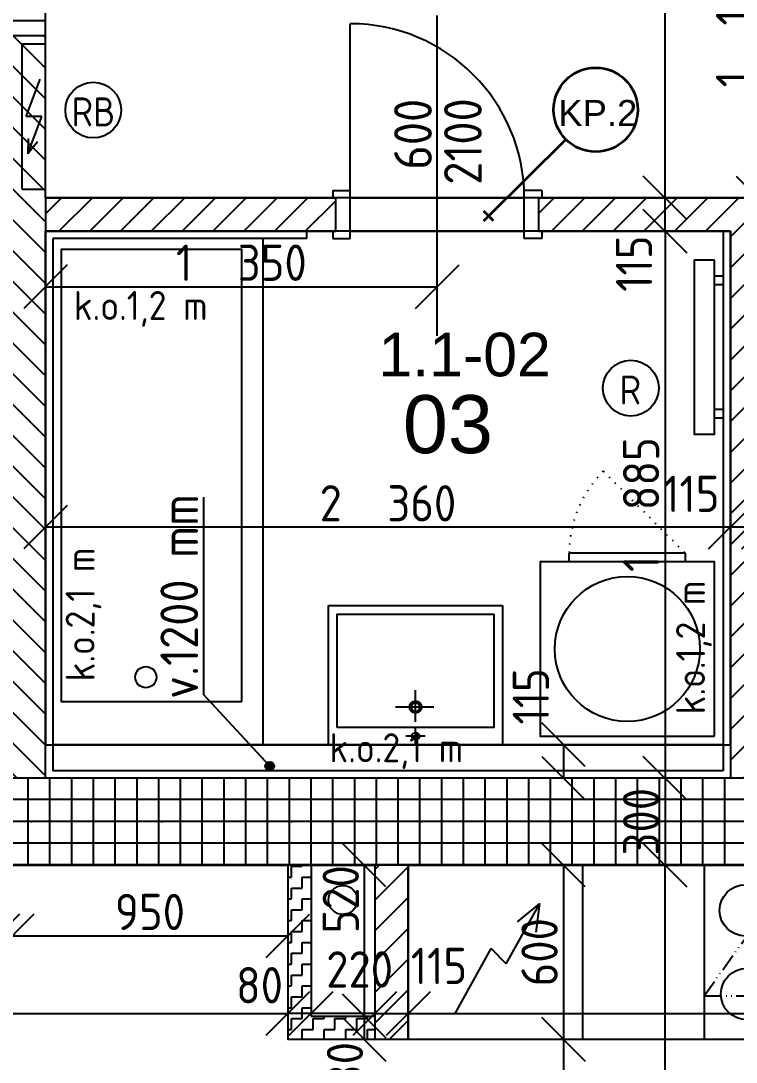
# Model space of a CAD drawing. Extents: x 4511820 to 5180432, y -1526536 to -944957.
# Drawn here: x 5029401 to 5031866, y -1339184 to -1335595 of the extents above; entities that cross this region are included whole.
import ezdxf

# ---------------------------------------------------------------- set-up
doc = ezdxf.new("R2010")
doc.units = 0
doc.header["$MEASUREMENT"] = 0
for name, pattern in [('ACAD_ISO07W100', [3.5, 0.5, -3]), ('ACAD_ISO12W100', [22, 12, -3, 0.5, -3, 0.5, -3]), ('BODKOCIARKOVANA_3', [5.6, 3, -1.3, 0, -1.3]), ('DASHED', [0.75, 0.5, -0.25])]:
    doc.linetypes.add(name, pattern=pattern)
doc.layers.get('0').update_dxf_attribs({"linetype": 'CONTINUOUS'})
doc.layers.get('Defpoints').update_dxf_attribs({"color": 61, "linetype": 'CONTINUOUS'})
for name, color, linetype in [('DVERE', 45, 'CONTINUOUS'), ('KÓTY', 4, 'CONTINUOUS'), ('MÚRY', 1, 'CONTINUOUS'), ('osi', 253, 'CONTINUOUS'), ('Plochy', 41, 'CONTINUOUS'), ('POPIS', 7, 'CONTINUOUS'), ('TENKÁ', 7, 'CONTINUOUS'), ('Z-Kúrenie', 101, 'CONTINUOUS'), ('ZARIADENIE1', 145, 'CONTINUOUS'), ('ZARIADOVACIE', 144, 'CONTINUOUS'), ('ZZ-elektro', 221, 'CONTINUOUS'), ('zz-vetr', 52, 'CONTINUOUS'), ('ŠRAFY', 82, 'CONTINUOUS')]:
    doc.layers.add(name, color=color, linetype=linetype)
doc.layers.add('preklady', color=74, linetype='CONTINUOUS', lineweight=35)
doc.styles.add('ARIAL', font='arial.ttf')
doc.styles.add('STYLE1', font='isocp.shx')
doc.dimstyles.new('STANDARD-50', dxfattribs={"dimtxt": 125, "dimasz": 150, "dimexe": 10, "dimexo": 200, "dimgap": 20, "dimtad": 1, "dimdsep": 46, "dimlunit": 6, "dimtxsty": 'STYLE1', "dimblk1": 'OBLIQUE', "dimblk2": 'OBLIQUE', "dimsah": 1, "dimcen": 2.5, "dimse1": 1, "dimse2": 1, "dimadec": 0, "dimazin": 0, "dimtfac": 1, "dimtmove": 1, "dimatfit": 3, "dimldrblk": 'OBLIQUE', "dimfxl": 1, "dimtolj": 1, "dimtzin": 0, "dimarcsym": 0})
pattern_1 = [(45, (515270.5, 128041), (-53.0330086, 53.0330086), [])]

# ---------------------------------------------------------------- blocks, each defined once
blk = doc.blocks.new('pračka')
at = {"layer": 'ZARIADENIE1', "color": 8, "linetype": 'ACAD_ISO07W100', "ltscale": 8}
blk.add_line((4536136.9, -1117296.3), (4536419.7, -1117579.2), dxfattribs=at)
at = {"layer": 'ZARIADENIE1', "color": 8}
for p, q in [((4536419.7, -1117579.2), (4536019.7, -1117579.2)), ((4536019.7, -1117609.2), (4536019.7, -1117579.2)), ((4536419.7, -1117609.2), (4536419.7, -1117579.2))]:
    blk.add_line(p, q, dxfattribs=at)
blk.add_lwpolyline([(4536519.7, -1118209.2), (4536519.7, -1117609.2), (4535919.7, -1117609.2), (4535919.7, -1118209.2)], close=True, dxfattribs=at)
blk.add_circle((4536219.7, -1117909.2), 250, dxfattribs=at)
at = {"layer": 'ZARIADENIE1', "color": 8, "linetype": 'ACAD_ISO07W100', "ltscale": 8}
blk.add_arc((4536419.7, -1117579.2), 400, 135, 180, dxfattribs=at)
blk = doc.blocks.new('_OBLIQUE')
at = {"color": 0, "linetype": 'ByBlock'}
blk.add_line((-0.5, -0.5), (0.5, 0.5), dxfattribs=at)
blk = doc.blocks.new('*D23114')
at = {"layer": 'Defpoints', "color": 0}
for p in [(5030621, -1339016.5), (5030736, -1339016.5), (5030736, -1339016.5)]:
    blk.add_point(p, dxfattribs=at)
at = {"layer": 'KÓTY', "color": 0, "lineweight": -2}
blk.add_line((5030621, -1339016.5), (5030736, -1339016.5), dxfattribs=at)
at = {"layer": 'KÓTY', "color": 0, "linetype": 'ByBlock', "lineweight": -2, "xscale": 150, "yscale": 150, "zscale": 150, "rotation": 180}
blk.add_blockref('_OBLIQUE', (5030621, -1339016.5), dxfattribs=at)
at = {"layer": 'KÓTY', "color": 0, "linetype": 'ByBlock', "lineweight": -2, "xscale": 150, "yscale": 150, "zscale": 150}
blk.add_blockref('_OBLIQUE', (5030736, -1339016.5), dxfattribs=at)
at = {"layer": 'KÓTY', "color": 0, "insert": (5030842, -1338852.5), "char_height": 125, "attachment_point": 5, "style": 'STYLE1'}
blk.add_mtext('\\A1;115', dxfattribs=at)
blk = doc.blocks.new('*D23115')
at = {"layer": 'Defpoints', "color": 0}
for p in [(5030736, -1339016.5), (5033956, -1339016.5), (5033956, -1339016.5)]:
    blk.add_point(p, dxfattribs=at)
at = {"layer": 'KÓTY', "color": 0, "lineweight": -2}
blk.add_line((5030736, -1339016.5), (5033956, -1339016.5), dxfattribs=at)
at = {"layer": 'KÓTY', "color": 0, "linetype": 'ByBlock', "lineweight": -2, "xscale": 150, "yscale": 150, "zscale": 150, "rotation": 180}
blk.add_blockref('_OBLIQUE', (5030736, -1339016.5), dxfattribs=at)
at = {"layer": 'KÓTY', "color": 0, "linetype": 'ByBlock', "lineweight": -2, "xscale": 150, "yscale": 150, "zscale": 150}
blk.add_blockref('_OBLIQUE', (5033956, -1339016.5), dxfattribs=at)
at = {"layer": 'KÓTY', "color": 0, "insert": (5032346, -1338934), "char_height": 125, "attachment_point": 5, "style": 'STYLE1'}
blk.add_mtext('\\A1;3ﾠ220', dxfattribs=at)
blk = doc.blocks.new('*D23128')
at = {"layer": 'Defpoints', "color": 0}
for p in [(5029413.5, -1331895.2), (5028733, -1336895.2), (5029413.5, -1336895.2)]:
    blk.add_point(p, dxfattribs=at)
at = {"layer": 'KÓTY', "color": 0, "lineweight": -2}
blk.add_line((5028733, -1331895.2), (5028733, -1336895.2), dxfattribs=at)
at = {"layer": 'KÓTY', "color": 0, "linetype": 'ByBlock', "lineweight": -2, "xscale": 150, "yscale": 150, "zscale": 150}
for p, rotation in [((5028733, -1331895.2), 90), ((5028733, -1336895.2), 270)]:
    blk.add_blockref('_OBLIQUE', p, dxfattribs=dict(at, rotation=rotation))
at = {"layer": 'KÓTY', "color": 0, "insert": (5028650.5, -1334395.2), "char_height": 125, "attachment_point": 5, "rotation": 90, "style": 'STYLE1'}
blk.add_mtext('\\A1;5ﾠ000', dxfattribs=at)
blk = doc.blocks.new('*D23135')
at = {"layer": 'Defpoints', "color": 0}
for p in [(5029321, -1338505.2), (5029371, -1338505.2), (5029371, -1338749)]:
    blk.add_point(p, dxfattribs=at)
at = {"layer": 'KÓTY', "color": 0, "lineweight": -2}
blk.add_line((5029321, -1338749), (5029371, -1338749), dxfattribs=at)
at = {"layer": 'KÓTY', "color": 0, "linetype": 'ByBlock', "lineweight": -2, "xscale": 150, "yscale": 150, "zscale": 150, "rotation": 180}
blk.add_blockref('_OBLIQUE', (5029321, -1338749), dxfattribs=at)
at = {"layer": 'KÓTY', "color": 0, "linetype": 'ByBlock', "lineweight": -2, "xscale": 150, "yscale": 150, "zscale": 150}
blk.add_blockref('_OBLIQUE', (5029371, -1338749), dxfattribs=at)
at = {"layer": 'KÓTY', "color": 0, "insert": (5029228, -1338629.5), "char_height": 125, "attachment_point": 5, "style": 'STYLE1'}
blk.add_mtext('\\A1;50', dxfattribs=at)
blk = doc.blocks.new('*D23140')
at = {"layer": 'Defpoints', "color": 0}
for p in [(5030736, -1338505.2), (5030736, -1339105.2), (5031271, -1339105.2)]:
    blk.add_point(p, dxfattribs=at)
at = {"layer": 'KÓTY', "color": 0, "lineweight": -2}
blk.add_line((5031271, -1338505.2), (5031271, -1339105.2), dxfattribs=at)
at = {"layer": 'KÓTY', "color": 0, "linetype": 'ByBlock', "lineweight": -2, "xscale": 150, "yscale": 150, "zscale": 150}
for p, rotation in [((5031271, -1338505.2), 90), ((5031271, -1339105.2), 270)]:
    blk.add_blockref('_OBLIQUE', p, dxfattribs=dict(at, rotation=rotation))
at = {"layer": 'KÓTY', "color": 0, "insert": (5031188.5, -1338805.2), "char_height": 125, "attachment_point": 5, "rotation": 90, "style": 'STYLE1'}
blk.add_mtext('\\A1;600', dxfattribs=at)
blk = doc.blocks.new('*D23141')
at = {"layer": 'Defpoints', "color": 0}
for p in [(5030736, -1339105.2), (5030736, -1340080.2), (5031271, -1340080.2)]:
    blk.add_point(p, dxfattribs=at)
at = {"layer": 'KÓTY', "color": 0, "lineweight": -2}
blk.add_line((5031271, -1339105.2), (5031271, -1340080.2), dxfattribs=at)
at = {"layer": 'KÓTY', "color": 0, "linetype": 'ByBlock', "lineweight": -2, "xscale": 150, "yscale": 150, "zscale": 150}
for p, rotation in [((5031271, -1339105.2), 90), ((5031271, -1340080.2), 270)]:
    blk.add_blockref('_OBLIQUE', p, dxfattribs=dict(at, rotation=rotation))
at = {"layer": 'KÓTY', "color": 0, "insert": (5031188.5, -1339592.7), "char_height": 125, "attachment_point": 5, "rotation": 90, "style": 'STYLE1'}
blk.add_mtext('\\A1;975', dxfattribs=at)
blk = doc.blocks.new('*D23174')
at = {"layer": 'Defpoints', "color": 0}
for p in [(5031846, -1337340.5), (5031846, -1337340.5), (5031961, -1337340.5)]:
    blk.add_point(p, dxfattribs=at)
at = {"layer": 'KÓTY', "color": 0, "lineweight": -2}
blk.add_line((5031961, -1337340.5), (5031846, -1337340.5), dxfattribs=at)
at = {"layer": 'KÓTY', "color": 0, "linetype": 'ByBlock', "lineweight": -2, "xscale": 150, "yscale": 150, "zscale": 150, "rotation": 180}
blk.add_blockref('_OBLIQUE', (5031846, -1337340.5), dxfattribs=at)
at = {"layer": 'KÓTY', "color": 0, "linetype": 'ByBlock', "lineweight": -2, "xscale": 150, "yscale": 150, "zscale": 150}
blk.add_blockref('_OBLIQUE', (5031961, -1337340.5), dxfattribs=at)
at = {"layer": 'KÓTY', "color": 0, "insert": (5031711.5, -1337225.5), "char_height": 125, "attachment_point": 5, "style": 'STYLE1'}
blk.add_mtext('\\A1;115', dxfattribs=at)
blk = doc.blocks.new('*D23178')
at = {"layer": 'Defpoints', "color": 0}
for p in [(5029486, -1337340.5), (5029486, -1338205.2), (5031846, -1338205.2)]:
    blk.add_point(p, dxfattribs=at)
at = {"layer": 'KÓTY', "color": 0, "lineweight": -2}
blk.add_line((5031846, -1337340.5), (5029486, -1337340.5), dxfattribs=at)
at = {"layer": 'KÓTY', "color": 0, "linetype": 'ByBlock', "lineweight": -2, "xscale": 150, "yscale": 150, "zscale": 150, "rotation": 180}
blk.add_blockref('_OBLIQUE', (5029486, -1337340.5), dxfattribs=at)
at = {"layer": 'KÓTY', "color": 0, "linetype": 'ByBlock', "lineweight": -2, "xscale": 150, "yscale": 150, "zscale": 150}
blk.add_blockref('_OBLIQUE', (5031846, -1337340.5), dxfattribs=at)
at = {"layer": 'KÓTY', "color": 0, "insert": (5030666, -1337258), "char_height": 125, "attachment_point": 5, "style": 'STYLE1'}
blk.add_mtext('\\A1;2ﾠ360', dxfattribs=at)
blk = doc.blocks.new('*D23180')
at = {"layer": 'Defpoints', "color": 0}
for p in [(5029486, -1336320.2), (5030836, -1336320.2), (5030836, -1336511.5)]:
    blk.add_point(p, dxfattribs=at)
at = {"layer": 'KÓTY', "color": 0, "lineweight": -2}
blk.add_line((5029486, -1336511.5), (5030836, -1336511.5), dxfattribs=at)
at = {"layer": 'KÓTY', "color": 0, "linetype": 'ByBlock', "lineweight": -2, "xscale": 150, "yscale": 150, "zscale": 150, "rotation": 180}
blk.add_blockref('_OBLIQUE', (5029486, -1336511.5), dxfattribs=at)
at = {"layer": 'KÓTY', "color": 0, "linetype": 'ByBlock', "lineweight": -2, "xscale": 150, "yscale": 150, "zscale": 150}
blk.add_blockref('_OBLIQUE', (5030836, -1336511.5), dxfattribs=at)
at = {"layer": 'KÓTY', "color": 0, "insert": (5030161, -1336429), "char_height": 125, "attachment_point": 5, "style": 'STYLE1'}
blk.add_mtext('\\A1;1ﾠ350', dxfattribs=at)
blk = doc.blocks.new('*D23181')
at = {"layer": 'Defpoints', "color": 0}
for p in [(5030736, -1338505.2), (5031621, -1338505.2), (5030736, -1343580.2)]:
    blk.add_point(p, dxfattribs=at)
at = {"layer": 'KÓTY', "color": 0, "lineweight": -2}
blk.add_line((5031621, -1343580.2), (5031621, -1338505.2), dxfattribs=at)
at = {"layer": 'KÓTY', "color": 0, "linetype": 'ByBlock', "lineweight": -2, "xscale": 150, "yscale": 150, "zscale": 150}
for p, rotation in [((5031621, -1338505.2), 90), ((5031621, -1343580.2), 270)]:
    blk.add_blockref('_OBLIQUE', p, dxfattribs=dict(at, rotation=rotation))
at = {"layer": 'KÓTY', "color": 0, "insert": (5031538.5, -1341042.7), "char_height": 125, "attachment_point": 5, "rotation": 90, "style": 'STYLE1'}
blk.add_mtext('\\A1;5ﾠ075', dxfattribs=at)
blk = doc.blocks.new('*D23182')
at = {"layer": 'Defpoints', "color": 0}
for p in [(5031846, -1336320.2), (5031621, -1338205.2), (5031846, -1338205.2)]:
    blk.add_point(p, dxfattribs=at)
at = {"layer": 'KÓTY', "color": 0, "lineweight": -2}
blk.add_line((5031621, -1336320.2), (5031621, -1338205.2), dxfattribs=at)
at = {"layer": 'KÓTY', "color": 0, "linetype": 'ByBlock', "lineweight": -2, "xscale": 150, "yscale": 150, "zscale": 150}
for p, rotation in [((5031621, -1336320.2), 90), ((5031621, -1338205.2), 270)]:
    blk.add_blockref('_OBLIQUE', p, dxfattribs=dict(at, rotation=rotation))
at = {"layer": 'KÓTY', "color": 0, "insert": (5031538.5, -1337262.7), "char_height": 125, "attachment_point": 5, "rotation": 90, "style": 'STYLE1'}
blk.add_mtext('\\A1;1ﾠ885', dxfattribs=at)
blk = doc.blocks.new('*D23183')
at = {"layer": 'Defpoints', "color": 0}
for p in [(5031621, -1338205.2), (5031621, -1338505.2), (5031621, -1338505.2)]:
    blk.add_point(p, dxfattribs=at)
at = {"layer": 'KÓTY', "color": 0, "lineweight": -2}
blk.add_line((5031621, -1338205.2), (5031621, -1338505.2), dxfattribs=at)
at = {"layer": 'KÓTY', "color": 0, "linetype": 'ByBlock', "lineweight": -2, "xscale": 150, "yscale": 150, "zscale": 150}
for p, rotation in [((5031621, -1338205.2), 90), ((5031621, -1338505.2), 270)]:
    blk.add_blockref('_OBLIQUE', p, dxfattribs=dict(at, rotation=rotation))
at = {"layer": 'KÓTY', "color": 0, "insert": (5031538.5, -1338355.2), "char_height": 125, "attachment_point": 5, "rotation": 90, "style": 'STYLE1'}
blk.add_mtext('\\A1;300', dxfattribs=at)
blk = doc.blocks.new('*D23184')
at = {"layer": 'Defpoints', "color": 0}
for p in [(5031621, -1336205.2), (5031621, -1336205.2), (5031621, -1336320.2)]:
    blk.add_point(p, dxfattribs=at)
at = {"layer": 'KÓTY', "color": 0, "lineweight": -2}
blk.add_line((5031621, -1336320.2), (5031621, -1336205.2), dxfattribs=at)
at = {"layer": 'KÓTY', "color": 0, "linetype": 'ByBlock', "lineweight": -2, "xscale": 150, "yscale": 150, "zscale": 150}
for p, rotation in [((5031621, -1336205.2), 90), ((5031621, -1336320.2), 270)]:
    blk.add_blockref('_OBLIQUE', p, dxfattribs=dict(at, rotation=rotation))
at = {"layer": 'KÓTY', "color": 0, "insert": (5031514, -1336432), "char_height": 125, "attachment_point": 5, "rotation": 90, "style": 'STYLE1'}
blk.add_mtext('\\A1;115', dxfattribs=at)
blk = doc.blocks.new('*D23185')
at = {"layer": 'Defpoints', "color": 0}
for p in [(5031621, -1333895.2), (5031811, -1333895.2), (5031811, -1336205.2)]:
    blk.add_point(p, dxfattribs=at)
at = {"layer": 'KÓTY', "color": 0, "lineweight": -2}
blk.add_line((5031621, -1336205.2), (5031621, -1333895.2), dxfattribs=at)
at = {"layer": 'KÓTY', "color": 0, "linetype": 'ByBlock', "lineweight": -2, "xscale": 150, "yscale": 150, "zscale": 150}
for p, rotation in [((5031621, -1333895.2), 90), ((5031621, -1336205.2), 270)]:
    blk.add_blockref('_OBLIQUE', p, dxfattribs=dict(at, rotation=rotation))
at = {"layer": 'KÓTY', "color": 0, "insert": (5031538.5, -1335050.2), "char_height": 125, "attachment_point": 5, "rotation": 90, "style": 'STYLE1'}
blk.add_mtext('\\A1;2ﾠ310', dxfattribs=at)
blk = doc.blocks.new('*D23205')
at = {"layer": 'Defpoints', "color": 0}
for p in [(5033291, -1335010.2), (5031941.5, -1336205.2), (5033291, -1336205.2)]:
    blk.add_point(p, dxfattribs=at)
at = {"layer": 'KÓTY', "color": 0, "lineweight": -2}
blk.add_line((5031941.5, -1335010.2), (5031941.5, -1336205.2), dxfattribs=at)
at = {"layer": 'KÓTY', "color": 0, "linetype": 'ByBlock', "lineweight": -2, "xscale": 150, "yscale": 150, "zscale": 150}
for p, rotation in [((5031941.5, -1335010.2), 90), ((5031941.5, -1336205.2), 270)]:
    blk.add_blockref('_OBLIQUE', p, dxfattribs=dict(at, rotation=rotation))
at = {"layer": 'KÓTY', "color": 0, "insert": (5031859, -1335607.7), "char_height": 125, "attachment_point": 5, "rotation": 90, "style": 'STYLE1'}
blk.add_mtext('\\A1;1ﾠ195', dxfattribs=at)
blk = doc.blocks.new('*D23235')
at = {"layer": 'Defpoints', "color": 0}
for p in [(5031621, -1338090.2), (5031271, -1338205.2), (5031621, -1338205.2)]:
    blk.add_point(p, dxfattribs=at)
at = {"layer": 'KÓTY', "color": 0, "lineweight": -2}
blk.add_line((5031271, -1338090.2), (5031271, -1338205.2), dxfattribs=at)
at = {"layer": 'KÓTY', "color": 0, "linetype": 'ByBlock', "lineweight": -2, "xscale": 150, "yscale": 150, "zscale": 150}
for p, rotation in [((5031271, -1338090.2), 90), ((5031271, -1338205.2), 270)]:
    blk.add_blockref('_OBLIQUE', p, dxfattribs=dict(at, rotation=rotation))
at = {"layer": 'KÓTY', "color": 0, "insert": (5031158.5, -1337923.5), "char_height": 125, "attachment_point": 5, "rotation": 90, "style": 'STYLE1'}
blk.add_mtext('\\A1;115', dxfattribs=at)
blk = doc.blocks.new('*D23381')
at = {"layer": 'Defpoints', "color": 0}
for p in [(5027621, -1339016.5), (5030321, -1339016.5), (5030321, -1339016.5)]:
    blk.add_point(p, dxfattribs=at)
at = {"layer": 'KÓTY', "color": 0, "lineweight": -2}
blk.add_line((5027621, -1339016.5), (5030321, -1339016.5), dxfattribs=at)
at = {"layer": 'KÓTY', "color": 0, "linetype": 'ByBlock', "lineweight": -2, "xscale": 150, "yscale": 150, "zscale": 150, "rotation": 180}
blk.add_blockref('_OBLIQUE', (5027621, -1339016.5), dxfattribs=at)
at = {"layer": 'KÓTY', "color": 0, "linetype": 'ByBlock', "lineweight": -2, "xscale": 150, "yscale": 150, "zscale": 150}
blk.add_blockref('_OBLIQUE', (5030321, -1339016.5), dxfattribs=at)
at = {"layer": 'KÓTY', "color": 0, "insert": (5028971, -1338934), "char_height": 125, "attachment_point": 5, "style": 'STYLE1'}
blk.add_mtext('\\A1;2ﾠ700', dxfattribs=at)
blk = doc.blocks.new('*D23382')
at = {"layer": 'Defpoints', "color": 0}
for p in [(5029371, -1338505.2), (5030321, -1338505.2), (5030321, -1338749)]:
    blk.add_point(p, dxfattribs=at)
at = {"layer": 'KÓTY', "color": 0, "lineweight": -2}
blk.add_line((5029371, -1338749), (5030321, -1338749), dxfattribs=at)
at = {"layer": 'KÓTY', "color": 0, "linetype": 'ByBlock', "lineweight": -2, "xscale": 150, "yscale": 150, "zscale": 150, "rotation": 180}
blk.add_blockref('_OBLIQUE', (5029371, -1338749), dxfattribs=at)
at = {"layer": 'KÓTY', "color": 0, "linetype": 'ByBlock', "lineweight": -2, "xscale": 150, "yscale": 150, "zscale": 150}
blk.add_blockref('_OBLIQUE', (5030321, -1338749), dxfattribs=at)
at = {"layer": 'KÓTY', "color": 0, "insert": (5029846, -1338666.5), "char_height": 125, "attachment_point": 5, "style": 'STYLE1'}
blk.add_mtext('\\A1;950', dxfattribs=at)
blk = doc.blocks.new('*D23383')
at = {"layer": 'Defpoints', "color": 0}
for p in [(5030401, -1339016.5), (5030401, -1339025.2), (5030621, -1339025.2)]:
    blk.add_point(p, dxfattribs=at)
at = {"layer": 'KÓTY', "color": 0, "lineweight": -2}
blk.add_line((5030621, -1339016.5), (5030401, -1339016.5), dxfattribs=at)
at = {"layer": 'KÓTY', "color": 0, "linetype": 'ByBlock', "lineweight": -2, "xscale": 150, "yscale": 150, "zscale": 150, "rotation": 180}
blk.add_blockref('_OBLIQUE', (5030401, -1339016.5), dxfattribs=at)
at = {"layer": 'KÓTY', "color": 0, "linetype": 'ByBlock', "lineweight": -2, "xscale": 150, "yscale": 150, "zscale": 150}
blk.add_blockref('_OBLIQUE', (5030621, -1339016.5), dxfattribs=at)
at = {"layer": 'KÓTY', "color": 0, "insert": (5030568.5, -1338864.5), "char_height": 125, "attachment_point": 5, "style": 'STYLE1'}
blk.add_mtext('\\A1;220', dxfattribs=at)
blk = doc.blocks.new('*D23384')
at = {"layer": 'Defpoints', "color": 0}
for p in [(5030321, -1339016.5), (5030321, -1339016.5), (5030401, -1339016.5)]:
    blk.add_point(p, dxfattribs=at)
at = {"layer": 'KÓTY', "color": 0, "lineweight": -2}
blk.add_line((5030401, -1339016.5), (5030321, -1339016.5), dxfattribs=at)
at = {"layer": 'KÓTY', "color": 0, "linetype": 'ByBlock', "lineweight": -2, "xscale": 150, "yscale": 150, "zscale": 150, "rotation": 180}
blk.add_blockref('_OBLIQUE', (5030321, -1339016.5), dxfattribs=at)
at = {"layer": 'KÓTY', "color": 0, "linetype": 'ByBlock', "lineweight": -2, "xscale": 150, "yscale": 150, "zscale": 150}
blk.add_blockref('_OBLIQUE', (5030401, -1339016.5), dxfattribs=at)
at = {"layer": 'KÓTY', "color": 0, "insert": (5030223.5, -1338919), "char_height": 125, "attachment_point": 5, "style": 'STYLE1'}
blk.add_mtext('\\A1;80', dxfattribs=at)
blk = doc.blocks.new('*D23385')
at = {"layer": 'Defpoints', "color": 0}
for p in [(5030401, -1338505.2), (5030401, -1339025.2), (5030584, -1339025.2)]:
    blk.add_point(p, dxfattribs=at)
at = {"layer": 'KÓTY', "color": 0, "lineweight": -2}
blk.add_line((5030584, -1338505.2), (5030584, -1339025.2), dxfattribs=at)
at = {"layer": 'KÓTY', "color": 0, "linetype": 'ByBlock', "lineweight": -2, "xscale": 150, "yscale": 150, "zscale": 150}
for p, rotation in [((5030584, -1338505.2), 90), ((5030584, -1339025.2), 270)]:
    blk.add_blockref('_OBLIQUE', p, dxfattribs=dict(at, rotation=rotation))
at = {"layer": 'KÓTY', "color": 0, "insert": (5030503.5, -1338622.9), "char_height": 125, "attachment_point": 5, "rotation": 90, "style": 'STYLE1'}
blk.add_mtext('\\A1;520', dxfattribs=at)
blk = doc.blocks.new('*D23386')
at = {"layer": 'Defpoints', "color": 0}
for p in [(5030584, -1339025.2), (5030584, -1339105.2), (5030584, -1339105.2)]:
    blk.add_point(p, dxfattribs=at)
at = {"layer": 'KÓTY', "color": 0, "lineweight": -2}
blk.add_line((5030584, -1339025.2), (5030584, -1339105.2), dxfattribs=at)
at = {"layer": 'KÓTY', "color": 0, "linetype": 'ByBlock', "lineweight": -2, "xscale": 150, "yscale": 150, "zscale": 150}
for p, rotation in [((5030584, -1339025.2), 90), ((5030584, -1339105.2), 270)]:
    blk.add_blockref('_OBLIQUE', p, dxfattribs=dict(at, rotation=rotation))
at = {"layer": 'KÓTY', "color": 0, "insert": (5030518, -1339195.5), "char_height": 125, "attachment_point": 5, "rotation": 90, "style": 'STYLE1'}
blk.add_mtext('\\A1;80', dxfattribs=at)

msp = doc.modelspace()

# ---------------------------------------------------------------- hatches: boundary and pattern name
at = {"layer": 'KÓTY'}
h = msp.add_hatch(color=256, dxfattribs=at)
h.dxf.hatch_style = 1
h.paths.add_polyline_path([(5030273.5, -1338163.883, -0.65381715), (5030248.326, -1338174.905, -1.52947961)])
at = {"layer": 'ŠRAFY', "ltscale": 0.25}
h = msp.add_hatch(dxfattribs=at)
h.set_pattern_fill('ANSI31', color=256, scale=600, angle=90, style=0)
h.set_pattern_definition([(135, (-2976355.03, 23031.926), (-53.0330086, -53.0330086), [])])
h.paths.add_polyline_path([(5029486, -1338205.191), (5029486, -1336320.191), (5029486, -1336205.191), (5029486, -1335645.191), (5029371, -1335645.191), (5029371, -1338205.191)])
h = msp.add_hatch(dxfattribs=at)
h.set_pattern_fill('ANSI31', color=256, scale=600, style=0)
h.set_pattern_definition(pattern_1)
h.paths.add_polyline_path([(5030386, -1336320.191), (5030476, -1336320.191), (5030486, -1336320.191), (5030486, -1336205.191), (5030476, -1336205.191), (5029486, -1336205.191), (5029486, -1336320.191)])
h = msp.add_hatch(dxfattribs=at)
h.set_pattern_fill('ANSI31', color=256, scale=600, style=0)
h.set_pattern_definition(pattern_1)
h.paths.add_polyline_path([(5031961, -1338205.191), (5031961, -1337805.191), (5033176, -1337805.191), (5033176, -1338205.191), (5033291, -1338205.191), (5033291, -1336205.191), (5033146, -1336205.191), (5033136, -1336205.191), (5033136, -1336320.191), (5033146, -1336320.191), (5033151, -1336320.191), (5033176, -1336320.191), (5033176, -1337690.191), (5031961, -1337690.191), (5031961, -1336320.191), (5031986, -1336320.191), (5032426, -1336320.191), (5032436, -1336320.191), (5032436, -1336205.191), (5032426, -1336205.191), (5031196, -1336205.191), (5031186, -1336205.191), (5031186, -1336320.191), (5031196, -1336320.191), (5031821, -1336320.191), (5031846, -1336320.191), (5031846, -1338205.191)])
h = msp.add_hatch(dxfattribs=at)
h.set_pattern_fill('ANSI37', color=256, scale=600, angle=45)
h.set_pattern_definition([(90, (-3307273.674, 493071.734), (-75, 1e-14), []), (180, (-3307273.674, 493071.734), (-1e-14, -75), [])])
h.paths.add_polyline_path([(5029486, -1338205.191), (5029371, -1338205.191), (5029371, -1338505.191), (5030621, -1338505.191), (5030736, -1338505.191), (5031336, -1338505.191), (5031756, -1338505.191), (5032006, -1338505.191), (5032106, -1338505.191), (5032356, -1338505.191), (5032756, -1338505.191), (5033356, -1338505.191), (5033956, -1338505.191), (5034006, -1338505.191), (5034121, -1338505.191), (5034121, -1338205.191), (5033291, -1338205.191), (5033176, -1338205.191), (5031961, -1338205.191), (5031846, -1338205.191), (5031821, -1338205.191), (5031776, -1338205.191), (5029511, -1338205.191)])
h = msp.add_hatch(dxfattribs=at)
h.set_pattern_fill('ZIGZAG', color=256, scale=300, style=0)
h.set_pattern_definition([(0, (-68841.5, 128041), (37.5, 37.5), [37.5, -37.5]), (90, (-68804, 128041), (-37.5, 37.5), [37.5, -37.5])])
h.paths.add_polyline_path([(5030401, -1338505.191), (5030341, -1338505.191), (5030321, -1338505.191), (5030321, -1339105.191), (5030621, -1339105.191), (5030621, -1339025.191), (5030401, -1339025.191)])
h = msp.add_hatch(dxfattribs=at)
h.set_pattern_fill('ANSI31', color=256, scale=600, style=0)
h.set_pattern_definition(pattern_1)
h.paths.add_polyline_path([(5030621, -1338505.191), (5030621, -1339105.191), (5030736, -1339105.191), (5030736, -1338505.191)])

# ---------------------------------------------------------------- linework, layer by layer
at = {"layer": 'DVERE', "ltscale": 0.25}
for p, q in [((5030536, -1336205.191), (5030536, -1335605.191)), ((5030836, -1336681.02), (5030836, -1335576.363)), ((5030476, -1336180.191), (5030476, -1336205.191)), ((5030476, -1336180.191), (5030536, -1336180.191)), ((5030536, -1336320.191), (5030536, -1336175.191)), ((5030536, -1336345.191), (5030536, -1336180.191)), ((5031136, -1336345.191), (5031136, -1336180.191)), ((5031196, -1336180.191), (5031136, -1336180.191)), ((5031196, -1336180.191), (5031196, -1336205.191)), ((5030536, -1336205.191), (5031136, -1336205.191)), ((5030476, -1336320.191), (5030476, -1336345.191)), ((5030536, -1336320.191), (5031136, -1336320.191)), ((5031196, -1336320.191), (5031196, -1336345.191)), ((5030476, -1336345.191), (5030536, -1336345.191)), ((5031196, -1336345.191), (5031136, -1336345.191))]:
    msp.add_line(p, q, dxfattribs=at)
msp.add_arc((5030536, -1336205.191), 600, 0, 90, dxfattribs=at)
at = {"layer": 'KÓTY'}
for p in [(5030030.5, -1337237.383), (5030258.5, -1338163.883)]:
    msp.add_line(p, (5030030.5, -1337916.883), dxfattribs=at)
msp.add_circle((5030258.5, -1338163.883), 15, dxfattribs=at)
at = {"layer": 'MÚRY'}
for p, q in [((5029486, -1335595.191), (5029371, -1335595.191)), ((5029486, -1336205.191), (5029486, -1335595.191)), ((5029486, -1338205.191), (5029486, -1336320.191)), ((5031846, -1338205.191), (5029486, -1338205.191)), ((5029321, -1338505.191), (5030321, -1338505.191)), ((5030321, -1338505.191), (5030321, -1339105.191)), ((5030341, -1338505.191), (5030621, -1338505.191)), ((5030401, -1338505.191), (5030401, -1339025.191)), ((5030621, -1338505.191), (5030621, -1339025.191)), ((5030736, -1338505.191), (5033956, -1338505.191)), ((5030736, -1338505.191), (5030736, -1339105.191)), ((5030401, -1339025.191), (5030621, -1339025.191)), ((5030321, -1339105.191), (5030621, -1339105.191)), ((5030621, -1339105.191), (5030736, -1339105.191))]:
    msp.add_line(p, q, dxfattribs=at)
at = {"layer": 'MÚRY', "ltscale": 0.25}
for p, q in [((5029486, -1336205.191), (5030486, -1336205.191)), ((5030486, -1336320.191), (5030486, -1336205.191)), ((5031186, -1336205.191), (5032436, -1336205.191)), ((5031186, -1336320.191), (5031186, -1336205.191)), ((5029486, -1336320.191), (5030486, -1336320.191)), ((5031186, -1336320.191), (5031846, -1336320.191)), ((5031846, -1336320.191), (5031846, -1338205.191)), ((5031776, -1338205.191), (5029486, -1338205.191))]:
    msp.add_line(p, q, dxfattribs=at)
at = {"layer": 'osi', "linetype": 'BODKOCIARKOVANA_3', "ltscale": 80}
msp.add_line((5041881, -1338355.191), (4978211, -1338355.191), dxfattribs=at)
at = {"layer": 'Plochy'}
for points in [[(5029486, -1336205.191), (5029486, -1333895.191), (5033291, -1333895.191), (5033291, -1335010.191), (5035291, -1335010.191), (5035291, -1338205.191), (5033291, -1338205.191), (5033291, -1336205.191)], [(5031846, -1336320.191), (5029486, -1336320.191), (5029486, -1338090.191), (5031846, -1338090.191)], [(5030736, -1340080.191), (5027621, -1340080.191), (5027621, -1338505.191), (5030321, -1338505.191), (5030321, -1339105.191), (5030736, -1339105.191), (5030736, -1338505.191), (5033956, -1338505.191), (5033956, -1343580.191), (5030736, -1343580.191)]]:
    msp.add_lwpolyline(points, close=True, dxfattribs=at)
at = {"layer": 'preklady'}
for p, q in [((5031012.883, -1336268.383), (5031279.132, -1336003.883)), ((5030996.265, -1336284.999), (5031029.499, -1336251.765)), ((5031029.5, -1336285), (5030996.266, -1336251.766))]:
    msp.add_line(p, q, dxfattribs=at)
at = {"layer": 'preklady', "ltscale": 0.25}
msp.add_circle((5031382, -1335901.691), 145, dxfattribs=at)
at = {"layer": 'TENKÁ', "ltscale": 0.25}
for p, q in [((5029371, -1335645.191), (5029486, -1335645.191)), ((5030386, -1336345.191), (5030386, -1336320.191)), ((5031821, -1336320.191), (5031821, -1338180.191)), ((5029511, -1336345.191), (5029511, -1338180.191)), ((5030386, -1336345.191), (5029511, -1336345.191)), ((5031821, -1338090.191), (5029511, -1338090.191)), ((5031751, -1338090.191), (5029571, -1338090.191)), ((5031821, -1338180.191), (5029511, -1338180.191))]:
    msp.add_line(p, q, dxfattribs=at)
at = {"layer": 'TENKÁ'}
for p, q in [((5029486, -1336205.191), (5029486, -1336320.191)), ((5029486, -1338205.191), (5029371, -1338205.191)), ((5031961, -1338205.191), (5031846, -1338205.191)), ((5030341, -1338505.191), (5030321, -1338505.191)), ((5030736, -1338505.191), (5030621, -1338505.191)), ((5030621, -1339025.191), (5030621, -1339105.191))]:
    msp.add_line(p, q, dxfattribs=at)
at = {"layer": 'Z-Kúrenie', "linetype": 'Continuous'}
for p, q in [((5031821, -1336475.191), (5031791, -1336475.191)), ((5031821, -1336505.191), (5031791, -1336505.191)), ((5031821, -1336935.191), (5031791, -1336935.191)), ((5031821, -1336965.191), (5031791, -1336965.191))]:
    msp.add_line(p, q, dxfattribs=at)
msp.add_lwpolyline([(5031791, -1336420.191), (5031721, -1336420.191), (5031721, -1337020.191), (5031791, -1337020.191)], close=True, dxfattribs=at)
msp.add_circle((5031502.948, -1336861.175), 96, dxfattribs=at)
at = {"layer": 'ZARIADENIE1', "color": 8, "ltscale": 0.25}
for p, q in [((5031336, -1338505.191), (5031336, -1339105.191)), ((5031756, -1338505.191), (5031756, -1339105.191)), ((5031756, -1338505.191), (5031756, -1339105.191)), ((5030736, -1339105.191), (5033956, -1339105.191))]:
    msp.add_line(p, q, dxfattribs=at)
at = {"layer": 'ZARIADENIE1', "color": 8, "linetype": 'ACAD_ISO12W100', "ltscale": 5}
for q in [(5032006, -1338605.191), (5032356, -1338955.191)]:
    msp.add_line((5031756, -1338955.191), q, dxfattribs=at)
at = {"layer": 'ZARIADENIE1', "color": 8}
for p, q in [((5031073.908, -1338845.249), (5031189.624, -1338637.273)), ((5031112.075, -1338700.552), (5031189.624, -1338637.273)), ((5031176.74, -1338736.531), (5031189.624, -1338637.273)), ((5030896.148, -1339018.703), (5031022.075, -1338792.377)), ((5031073.908, -1338845.249), (5031022.075, -1338792.377))]:
    msp.add_line(p, q, dxfattribs=at)
at = {"layer": 'ZARIADENIE1', "color": 8, "ltscale": 0.25}
for centre in [(5031897.449, -1338660.957), (5031901.844, -1338949.267)]:
    msp.add_circle(centre, 88.387, dxfattribs=at)
at = {"layer": 'ZARIADOVACIE', "ltscale": 0.25}
for p, q in [((5030236, -1338090.191), (5030236, -1336345.191)), ((5030461, -1338090.191), (5030461, -1337610.191)), ((5030461, -1337610.191), (5031061, -1337610.191)), ((5031061, -1337610.191), (5031061, -1338090.191))]:
    msp.add_line(p, q, dxfattribs=at)
at = {"layer": 'ZARIADOVACIE', "linetype": 'DASHED'}
for p, q in [((5030761, -1338011.085), (5030761, -1337901.54)), ((5030823.988, -1337960.42), (5030692.535, -1337960.42)), ((5030761, -1338085.49), (5030761, -1338033.457)), ((5030793.863, -1338060.843), (5030728.137, -1338060.843))]:
    msp.add_line(p, q, dxfattribs=at)
at = {"layer": 'ZARIADOVACIE', "ltscale": 0.25}
for points in [[(5030161, -1337942.719), (5029541, -1337942.719), (5029541, -1336382.719), (5030161, -1336382.719)], [(5030491, -1338030.191), (5030491, -1337640.191), (5031031, -1337640.191), (5031031, -1338030.191)], [(5030491, -1338030.191), (5030491, -1337640.191), (5031031, -1337640.191), (5031031, -1338030.191)]]:
    msp.add_lwpolyline(points, close=True, dxfattribs=at)
msp.add_circle((5029831.702, -1337857.305), 36.624, dxfattribs=at)
at = {"layer": 'ZARIADOVACIE', "linetype": 'Continuous'}
for centre, radius in [((5030761.273, -1337960.153), 20.877), ((5030761, -1337960.42), 14.781)]:
    msp.add_circle(centre, radius, dxfattribs=at)
at = {"layer": 'ZARIADOVACIE', "linetype": 'DASHED'}
msp.add_circle((5030761.314, -1338060.843), 12.931, dxfattribs=at)
at = {"layer": 'ZZ-elektro'}
for p, q in [((5029406, -1336175.191), (5029406, -1335675.191)), ((5029486, -1335675.191), (5029406, -1335675.191)), ((5029419.17, -1335925.191), (5029467.454, -1335796.698)), ((5029472.883, -1335925.191), (5029419.17, -1335925.191)), ((5029424.599, -1336053.685), (5029472.883, -1335925.191)), ((5029425.922, -1336000.378), (5029424.599, -1336053.685)), ((5029458.708, -1336012.698), (5029424.599, -1336053.685)), ((5029406, -1336175.191), (5029486, -1336175.191))]:
    msp.add_line(p, q, dxfattribs=at)
msp.add_circle((5029650.568, -1335902.714), 96, dxfattribs=at)
at = {"layer": 'zz-vetr'}
msp.add_circle((5030511, -1338625.191), 50, dxfattribs=at)

# ---------------------------------------------------------------- block references
at = {"layer": 'TENKÁ'}
msp.add_blockref('pračka', (495271.253, -219851), dxfattribs=at)

# ---------------------------------------------------------------- texts
at = {"layer": 'POPIS', "lineweight": 40, "ltscale": 0.25, "style": 'ARIAL'}
for s, height, p in [('1.1-02', 150, (5030633.269, -1336820.27)), ('03', 200, (5030717.311, -1337085.27))]:
    msp.add_text(s, height=height, dxfattribs=at).set_placement(p)
at = {"layer": 'preklady', "linetype": 'Continuous', "lineweight": 20, "style": 'ARIAL'}
msp.add_text('KP.2', height=90, dxfattribs=at).set_placement((5031252.736, -1335957.948))
at = {"layer": 'TENKÁ', "linetype": 'Continuous', "style": 'STYLE1'}
for s, height, p in [('600', 130, (5030817.417, -1336108.434)), ('2100', 130, (5030989.524, -1336160.208)), ('v.1200 mm', 130, (5030011.917, -1337932.628)), ('k.o.2,1 m', 100, (5029655.469, -1337871.797)), ('k.o.1,2 m', 100, (5031758.902, -1337985.477))]:
    msp.add_text(s, height=height, rotation=90, dxfattribs=at).set_placement(p)
for s, p in [('k.o.1,2 m', (5029583.533, -1336626.33)), ('k.o.2,1 m', (5030464.499, -1338150.588))]:
    msp.add_text(s, height=100, dxfattribs=at).set_placement(p)
at = {"layer": 'Z-Kúrenie', "linetype": 'Continuous', "style": 'STYLE1'}
msp.add_text('R', height=100, dxfattribs=at).set_placement((5031464.32, -1336917.374))
at = {"layer": 'ZZ-elektro', "style": 'STYLE1'}
msp.add_text('RB', height=100, dxfattribs=at).set_placement((5029575.94, -1335958.914))

# ---------------------------------------------------------------- dimensions: what is measured, and where the dimension line sits
at = {"layer": 'KÓTY'}
for base, p1, p2, picture, middle in [((5028733, -1336895.191), (5029413.5, -1331895.191), (5029413.5, -1336895.191), '*D23128', (5028650.457, -1334395.191)), ((5031621, -1333895.191), (5031811, -1336205.191), (5031811, -1333895.191), '*D23185', (5031538.457, -1335050.191)), ((5031941.5, -1336205.191), (5033291, -1335010.191), (5033291, -1336205.191), '*D23205', (5031858.957, -1335607.691)), ((5031621, -1338205.191), (5031846, -1336320.191), (5031846, -1338205.191), '*D23182', (5031538.457, -1337262.691)), ((5031621, -1338505.191), (5031621, -1338205.191), (5031621, -1338505.191), '*D23183', (5031538.5, -1338355.191)), ((5031271, -1339105.191), (5030736, -1338505.191), (5030736, -1339105.191), '*D23140', (5031188.5, -1338805.191)), ((5031621, -1338505.191), (5030736, -1343580.191), (5030736, -1338505.191), '*D23181', (5031538.457, -1341042.691)), ((5031271, -1340080.191), (5030736, -1339105.191), (5030736, -1340080.191), '*D23141', (5031188.5, -1339592.691))]:
    dim = msp.add_linear_dim(base=base, p1=p1, p2=p2, angle=90, dimstyle='STANDARD-50', dxfattribs=at)
    dim.commit()
    dim.dimension.update_dxf_attribs({"geometry": picture, "text_midpoint": middle})
for base, p1, p2, picture, middle in [((5031621, -1336205.191), (5031621, -1336320.191), (5031621, -1336205.191), '*D23184', (5031596.5, -1336432)), ((5031271, -1338205.191), (5031621, -1338090.191), (5031621, -1338205.191), '*D23235', (5031241, -1337923.5))]:
    dim = msp.add_linear_dim(base=base, p1=p1, p2=p2, angle=90, dimstyle='STANDARD-50', dxfattribs=at)
    dim.commit()
    dim.dimension.update_dxf_attribs({"geometry": picture, "text_midpoint": middle, "dimtype": 160})
for base, p1, p2, picture, middle in [((5030836, -1336511.5), (5029486, -1336320.191), (5030836, -1336320.191), '*D23180', (5030161, -1336428.957)), ((5029486, -1337340.5), (5031846, -1338205.191), (5029486, -1338205.191), '*D23178', (5030666, -1337257.957)), ((5033956, -1339016.5), (5030736, -1339016.5), (5033956, -1339016.5), '*D23115', (5032346, -1338933.957))]:
    dim = msp.add_linear_dim(base=base, p1=p1, p2=p2, dimstyle='STANDARD-50', dxfattribs=at)
    dim.commit()
    dim.dimension.update_dxf_attribs({"geometry": picture, "text_midpoint": middle})
for base, p1, p2, picture, middle in [((5031846, -1337340.5), (5031961, -1337340.5), (5031846, -1337340.5), '*D23174', (5031711.5, -1337308)), ((5029371, -1338749), (5029321, -1338505.191), (5029371, -1338505.191), '*D23135', (5029228, -1338712)), ((5030736, -1339016.5), (5030621, -1339016.5), (5030736, -1339016.5), '*D23114', (5030842, -1338935))]:
    dim = msp.add_linear_dim(base=base, p1=p1, p2=p2, dimstyle='STANDARD-50', dxfattribs=at)
    dim.commit()
    dim.dimension.update_dxf_attribs({"geometry": picture, "text_midpoint": middle, "dimtype": 160})
for base, p1, p2, picture, middle in [((5030584, -1339025.191), (5030401, -1338505.191), (5030401, -1339025.191), '*D23385', (5030585.976, -1338622.865)), ((5030584, -1339105.191), (5030584, -1339025.191), (5030584, -1339105.191), '*D23386', (5030600.5, -1339195.5))]:
    dim = msp.add_linear_dim(base=base, p1=p1, p2=p2, angle=90, dimstyle='STANDARD-50', override={"dimtxsty": 'STYLE1', "dimldrblk": 'OBLIQUE'}, dxfattribs=at)
    dim.commit()
    dim.dimension.update_dxf_attribs({"geometry": picture, "text_midpoint": middle, "dimtype": 160})
for base, p1, p2, picture, middle in [((5030321, -1338749), (5029371, -1338505.191), (5030321, -1338505.191), '*D23382', (5029846, -1338666.5)), ((5030321, -1339016.5), (5027621, -1339016.5), (5030321, -1339016.5), '*D23381', (5028971, -1338933.957))]:
    dim = msp.add_linear_dim(base=base, p1=p1, p2=p2, dimstyle='STANDARD-50', override={"dimtxsty": 'STYLE1', "dimldrblk": 'OBLIQUE'}, dxfattribs=at)
    dim.commit()
    dim.dimension.update_dxf_attribs({"geometry": picture, "text_midpoint": middle})
for base, p1, p2, picture, middle in [((5030401, -1339016.5), (5030621, -1339025.191), (5030401, -1339025.191), '*D23383', (5030568.5, -1338947)), ((5030321, -1339016.5), (5030401, -1339016.5), (5030321, -1339016.5), '*D23384', (5030223.5, -1339001.5))]:
    dim = msp.add_linear_dim(base=base, p1=p1, p2=p2, dimstyle='STANDARD-50', override={"dimtxsty": 'STYLE1', "dimldrblk": 'OBLIQUE'}, dxfattribs=at)
    dim.commit()
    dim.dimension.update_dxf_attribs({"geometry": picture, "text_midpoint": middle, "dimtype": 160})

doc.saveas('drawing.dxf')
